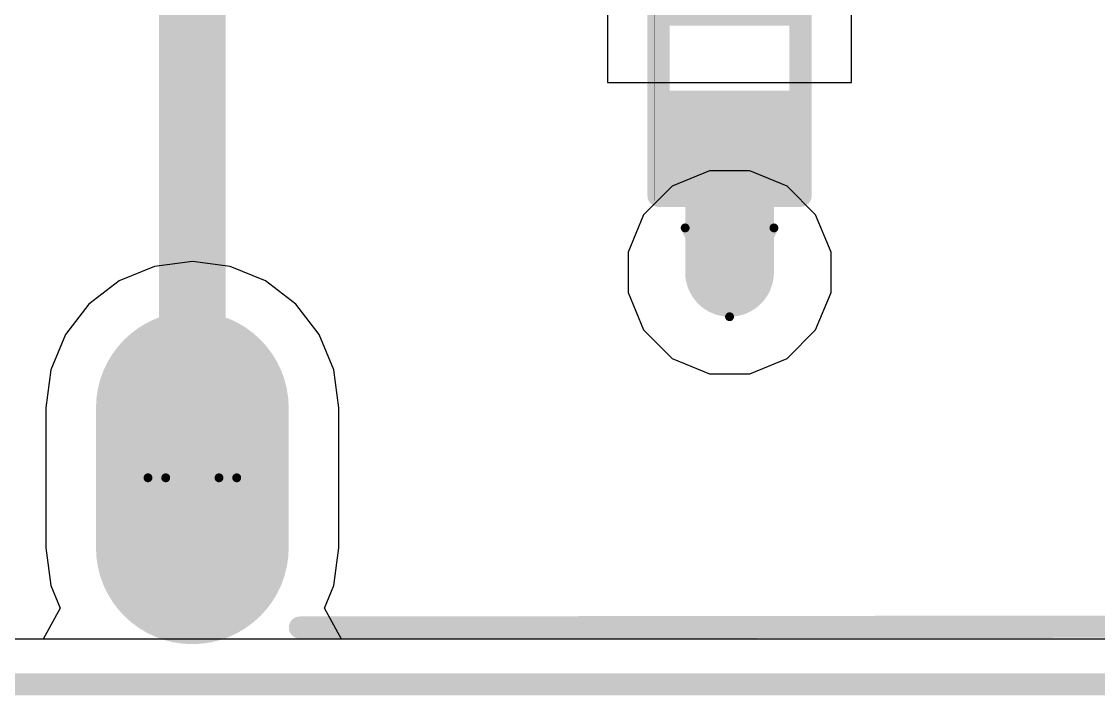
# Model space of a CAD drawing. Header units: inches. Extents: x -5 to 234, y -4 to 104.
# Drawn here: x 25.86 to 32.02, y -3.56 to 0.29 of the extents above; entities that cross this region are included whole.
import ezdxf

# ---------------------------------------------------------------- set-up
doc = ezdxf.new("R2010")
doc.units = ezdxf.units.IN
for name, color, linetype in [('Board Outline', 216, 'Continuous'), ('Bottom Layer', 5, 'Continuous'), ('Bottom Overlay', 54, 'Continuous'), ('Bottom Paste', 16, 'Continuous'), ('Bottom Solder', 6, 'Continuous'), ('Drill Drawing', 1, 'Continuous'), ('GND', 16, 'Continuous'), ('Multi-Layer', 9, 'Continuous'), ('Pad Holes', 156, 'Continuous'), ('POWER', 76, 'Continuous'), ('Top Layer', 1, 'Continuous'), ('Top Overlay', 2, 'Continuous'), ('Top Solder', 216, 'Continuous'), ('Via Holes', 16, 'Continuous')]:
    doc.layers.add(name, color=color, linetype=linetype)

# ---------------------------------------------------------------- blocks, each defined once
blk = doc.blocks.new('TYPE_C_31_M_12__19')
at = {"layer": 'Bottom Layer'}
h = blk.add_hatch(color=5, dxfattribs=at)
edge = h.paths.add_edge_path()
edge.add_arc((-4.325, -2.775), 0.45, 180, 360)
edge.add_line((-3.875, -2.775), (-3.875, -1.975))
edge.add_arc((-4.325, -1.975), 0.45, 0, 180)
edge.add_line((-4.775, -1.975), (-4.775, -2.775))
at = {"layer": 'Bottom Solder'}
h = blk.add_hatch(color=6, dxfattribs=at)
edge = h.paths.add_edge_path()
edge.add_arc((-4.325, -2.775), 0.5516, 180, 360)
edge.add_line((-3.7734, -2.775), (-3.7734, -1.975))
edge.add_arc((-4.325, -1.975), 0.5516, 0, 180)
edge.add_line((-4.8766, -1.975), (-4.8766, -2.775))
at = {"layer": 'GND'}
h = blk.add_hatch(color=16, dxfattribs=at)
edge = h.paths.add_edge_path()
edge.add_arc((-4.325, -2.775), 0.45, 180, 360)
edge.add_line((-3.875, -2.775), (-3.875, -1.975))
edge.add_arc((-4.325, -1.975), 0.45, 0, 180)
edge.add_line((-4.775, -1.975), (-4.775, -2.775))
at = {"layer": 'Multi-Layer'}
h = blk.add_hatch(color=9, dxfattribs=at)
edge = h.paths.add_edge_path()
edge.add_arc((-4.325, -2.775), 0.45, 180, 360)
edge.add_line((-3.875, -2.775), (-3.875, -1.975))
edge.add_arc((-4.325, -1.975), 0.45, 0, 180)
edge.add_line((-4.775, -1.975), (-4.775, -2.775))
at = {"layer": 'Pad Holes'}
h = blk.add_hatch(color=7, dxfattribs=at)
edge = h.paths.add_edge_path()
edge.add_arc((-4.325, -2.775), 0.3, 180, 360)
edge.add_line((-4.025, -2.775), (-4.025, -1.975))
edge.add_arc((-4.325, -1.975), 0.3, 0, 180)
edge.add_line((-4.625, -1.975), (-4.625, -2.775))
at = {"layer": 'POWER'}
h = blk.add_hatch(color=76, dxfattribs=at)
edge = h.paths.add_edge_path()
edge.add_arc((-4.325, -2.775), 0.45, 180, 360)
edge.add_line((-3.875, -2.775), (-3.875, -1.975))
edge.add_arc((-4.325, -1.975), 0.45, 0, 180)
edge.add_line((-4.775, -1.975), (-4.775, -2.775))
at = {"layer": 'Top Layer'}
h = blk.add_hatch(color=1, dxfattribs=at)
edge = h.paths.add_edge_path()
edge.add_arc((-4.325, -2.775), 0.45, 180, 360)
edge.add_line((-3.875, -2.775), (-3.875, -1.975))
edge.add_arc((-4.325, -1.975), 0.45, 0, 180)
edge.add_line((-4.775, -1.975), (-4.775, -2.775))
at = {"layer": 'Top Solder'}
h = blk.add_hatch(color=216, dxfattribs=at)
edge = h.paths.add_edge_path()
edge.add_arc((-4.325, -2.775), 0.5516, 180, 360)
edge.add_line((-3.7734, -2.775), (-3.7734, -1.975))
edge.add_arc((-4.325, -1.975), 0.5516, 0, 180)
edge.add_line((-4.8766, -1.975), (-4.8766, -2.775))
at = {"layer": 'Top Overlay'}
for points in [[(-4.4446, -1.181, 0.127, 0.127, 0), (-4.4446, 0.4446, 0.127, 0.127, 0)], [(-3.7092, -3.2318, 0.127, 0.127, 0), (3.7513, -3.2234, 0.127, 0.127, 0)]]:
    blk.add_lwpolyline(points, format="xyseb", dxfattribs=at)
for points in [[(-4.4763, -1.181, 0.0635, 0.0635, 1), (-4.4128, -1.181, 0.0635, 0.0635, 1)], [(-3.7409, -3.2318, 0.0635, 0.0635, 1), (-3.6774, -3.2318, 0.0635, 0.0635, 1)]]:
    blk.add_lwpolyline(points, format="xyseb", close=True, dxfattribs=at)
blk = doc.blocks.new('R___0402_B_54')
at = {"layer": 'Bottom Layer'}
for points in [[(-0.2413, 0.3175), (-0.2413, -0.3175), (-0.6985, -0.3175), (-0.6985, 0.3175)], [(0.6985, 0.3175), (0.6985, -0.3175), (0.2413, -0.3175), (0.2413, 0.3175)]]:
    blk.add_hatch(color=5, dxfattribs=at).paths.add_polyline_path(points)
at = {"layer": 'Bottom Paste'}
for points in [[(-0.2413, 0.3175), (-0.2413, -0.3175), (-0.6985, -0.3175), (-0.6985, 0.3175)], [(0.6985, 0.3175), (0.6985, -0.3175), (0.2413, -0.3175), (0.2413, 0.3175)]]:
    blk.add_hatch(color=16, dxfattribs=at).paths.add_polyline_path(points)
at = {"layer": 'Bottom Solder'}
for points in [[(-0.1863, 0.3725), (-0.1863, -0.3725), (-0.7535, -0.3725), (-0.7535, 0.3725)], [(0.7535, 0.3725), (0.7535, -0.3725), (0.1863, -0.3725), (0.1863, 0.3725)]]:
    blk.add_hatch(color=6, dxfattribs=at).paths.add_polyline_path(points)
at = {"layer": 'Bottom Overlay'}
for points in [[(-0.7874, 0.4064, 0.127, 0.127, 0), (0.7874, 0.4064, 0.127, 0.127, 0)], [(-0.7874, 0.4064, 0.127, 0.127, 0), (-0.7874, -0.4064, 0.127, 0.127, 0)], [(-0.8128, 0.4318, 0.00323, 0.00323, 0), (0.8128, 0.4318, 0.00323, 0.00323, 0)], [(0.7874, 0.4064, 0.127, 0.127, 0), (0.7874, -0.4064, 0.127, 0.127, 0)], [(-0.7874, -0.4064, 0.127, 0.127, 0), (0.7874, -0.4064, 0.127, 0.127, 0)]]:
    blk.add_lwpolyline(points, format="xyseb", dxfattribs=at)
for points in [[(-0.8191, 0.4064, 0.0635, 0.0635, 1), (-0.7556, 0.4064, 0.0635, 0.0635, 1)], [(-0.8191, 0.4064, 0.0635, 0.0635, 1), (-0.7556, 0.4064, 0.0635, 0.0635, 1)], [(-0.8136, 0.4318, 0.00161, 0.00161, 1), (-0.812, 0.4318, 0.00161, 0.00161, 1)], [(0.7556, 0.4064, 0.0635, 0.0635, 1), (0.8191, 0.4064, 0.0635, 0.0635, 1)], [(0.7556, 0.4064, 0.0635, 0.0635, 1), (0.8191, 0.4064, 0.0635, 0.0635, 1)], [(0.812, 0.4318, 0.00161, 0.00161, 1), (0.8136, 0.4318, 0.00161, 0.00161, 1)], [(-0.8191, -0.4064, 0.0635, 0.0635, 1), (-0.7556, -0.4064, 0.0635, 0.0635, 1)], [(-0.8191, -0.4064, 0.0635, 0.0635, 1), (-0.7556, -0.4064, 0.0635, 0.0635, 1)], [(0.7556, -0.4064, 0.0635, 0.0635, 1), (0.8191, -0.4064, 0.0635, 0.0635, 1)], [(0.7556, -0.4064, 0.0635, 0.0635, 1), (0.8191, -0.4064, 0.0635, 0.0635, 1)]]:
    blk.add_lwpolyline(points, format="xyseb", close=True, dxfattribs=at)

msp = doc.modelspace()

# ---------------------------------------------------------------- hatches: boundary and pattern name
at = {"layer": 'Bottom Layer'}
h = msp.add_hatch(color=5, dxfattribs=at)
edge = h.paths.add_edge_path()
edge.add_arc((29.91, -1.143), 0.2, 0, 360)
at = {"layer": 'GND'}
h = msp.add_hatch(color=16, dxfattribs=at)
edge = h.paths.add_edge_path()
edge.add_arc((29.91, -1.143), 0.2, 0, 360)
at = {"layer": 'POWER'}
h = msp.add_hatch(color=76, dxfattribs=at)
edge = h.paths.add_edge_path()
edge.add_arc((29.91, -1.143), 0.2, 0, 360)
at = {"layer": 'Top Layer'}
h = msp.add_hatch(color=1, dxfattribs=at)
edge = h.paths.add_edge_path()
edge.add_arc((29.91, -1.143), 0.2, 0, 360)
at = {"layer": 'Via Holes'}
h = msp.add_hatch(color=7, dxfattribs=at)
edge = h.paths.add_edge_path()
edge.add_arc((29.91, -1.143), 0.1, 0, 360)

# ---------------------------------------------------------------- linework, layer by layer
at = {"layer": 'Board Outline'}
msp.add_lwpolyline([(-0.452, -3.5, 0.127, 0.127, 0), (88.452, -3.5, 0.127, 0.127, 0)], format="xyseb", dxfattribs=at)
at = {"layer": 'Bottom Layer'}
for p, q in [((29.2115, 1.1615), (29.2115, -0.0577)), ((30.6085, -0.0577), (30.6085, 1.1615)), ((29.2115, -0.0577), (30.6085, -0.0577)), ((38.34, -3.2411), (1.7444, -3.2411))]:
    msp.add_line(p, q, dxfattribs=at)
msp.add_lwpolyline([(29.91, -1.143, 0.508, 0.508, 0), (29.91, -0.515, 0.508, 0.508, 0)], format="xyseb", dxfattribs=at)
for points in [[(29.783, -0.515, 0.254, 0.254, 1), (30.037, -0.515, 0.254, 0.254, 1)], [(29.783, -1.143, 0.254, 0.254, 1), (30.037, -1.143, 0.254, 0.254, 1)]]:
    msp.add_lwpolyline(points, format="xyseb", close=True, dxfattribs=at)
at = {"layer": 'Drill Drawing'}
for points in [[(29.656, -0.889, 0.0508, 0.0508, 0), (30.164, -0.889, 0.0508, 0.0508, 0)], [(29.656, -0.889, 0.0508, 0.0508, 0), (29.91, -1.397, 0.0508, 0.0508, 0)], [(29.91, -1.397, 0.0508, 0.0508, 0), (30.164, -0.889, 0.0508, 0.0508, 0)]]:
    msp.add_lwpolyline(points, format="xyseb", dxfattribs=at)
for points in [[(29.6433, -0.889, 0.0254, 0.0254, 1), (29.6687, -0.889, 0.0254, 0.0254, 1)], [(29.6433, -0.889, 0.0254, 0.0254, 1), (29.6687, -0.889, 0.0254, 0.0254, 1)], [(30.1513, -0.889, 0.0254, 0.0254, 1), (30.1767, -0.889, 0.0254, 0.0254, 1)], [(30.1513, -0.889, 0.0254, 0.0254, 1), (30.1767, -0.889, 0.0254, 0.0254, 1)], [(29.8973, -1.397, 0.0254, 0.0254, 1), (29.9227, -1.397, 0.0254, 0.0254, 1)], [(29.8973, -1.397, 0.0254, 0.0254, 1), (29.9227, -1.397, 0.0254, 0.0254, 1)], [(27.089, -2.3185, 0.0508, 0.0508, 1), (26.581, -2.3185, 0.0508, 0.0508, 1)], [(26.9874, -2.3185, 0.0508, 0.0508, 1), (26.6826, -2.3185, 0.0508, 0.0508, 1)], [(26.5683, -2.3185, 0.0254, 0.0254, 1), (26.5937, -2.3185, 0.0254, 0.0254, 1)], [(26.6699, -2.3185, 0.0254, 0.0254, 1), (26.6953, -2.3185, 0.0254, 0.0254, 1)], [(26.9747, -2.3185, 0.0254, 0.0254, 1), (27.0001, -2.3185, 0.0254, 0.0254, 1)], [(27.0763, -2.3185, 0.0254, 0.0254, 1), (27.1017, -2.3185, 0.0254, 0.0254, 1)]]:
    msp.add_lwpolyline(points, format="xyseb", close=True, dxfattribs=at)
at = {"layer": 'GND'}
msp.add_line((38.34, -3.2411), (1.7444, -3.2411), dxfattribs=at)
at = {"layer": 'POWER'}
for p, q in [((29.7944, -0.562), (29.5809, -0.6505)), ((30.0256, -0.562), (29.7944, -0.562)), ((30.2391, -0.6505), (30.0256, -0.562)), ((29.5809, -0.6505), (29.4175, -0.8139)), ((30.4025, -0.8139), (30.2391, -0.6505)), ((29.4175, -0.8139), (29.329, -1.0274)), ((30.491, -1.0274), (30.4025, -0.8139)), ((29.329, -1.0274), (29.329, -1.2586)), ((30.491, -1.2586), (30.491, -1.0274)), ((26.6181, -1.1089), (26.4159, -1.1926)), ((26.835, -1.0803), (26.6181, -1.1089)), ((27.0519, -1.1089), (26.835, -1.0803)), ((27.2541, -1.1926), (27.0519, -1.1089)), ((26.4159, -1.1926), (26.2423, -1.3258)), ((27.4277, -1.3258), (27.2541, -1.1926)), ((29.329, -1.2586), (29.4175, -1.4721)), ((30.4025, -1.4721), (30.491, -1.2586)), ((26.2423, -1.3258), (26.1091, -1.4994)), ((27.5609, -1.4994), (27.4277, -1.3258)), ((29.4175, -1.4721), (29.5809, -1.6355)), ((30.2391, -1.6355), (30.4025, -1.4721)), ((26.1091, -1.4994), (26.0254, -1.7015)), ((27.6446, -1.7015), (27.5609, -1.4994)), ((29.5809, -1.6355), (29.7944, -1.724)), ((30.0256, -1.724), (30.2391, -1.6355)), ((26.0254, -1.7015), (25.9968, -1.9185)), ((27.6732, -1.9185), (27.6446, -1.7015)), ((29.7944, -1.724), (30.0256, -1.724)), ((25.9968, -1.9185), (25.9968, -2.7185)), ((27.6732, -2.7185), (27.6732, -1.9185)), ((25.9968, -2.7185), (26.0254, -2.9354)), ((27.6446, -2.9354), (27.6732, -2.7185)), ((26.0254, -2.9354), (26.0784, -3.0633)), ((27.5916, -3.0633), (27.6446, -2.9354)), ((26.0784, -3.0633), (25.9803, -3.2411)), ((27.6897, -3.2411), (27.5916, -3.0633)), ((25.9803, -3.2411), (1.7444, -3.2411)), ((34.6303, -3.2411), (27.6897, -3.2411))]:
    msp.add_line(p, q, dxfattribs=at)
at = {"layer": 'Top Layer'}
msp.add_line((38.34, -3.2411), (1.7444, -3.2411), dxfattribs=at)
msp.add_lwpolyline([(26.835, -2.3185, 0.381, 0.381, 0), (26.835, 1.8615, 0.381, 0.381, 0)], format="xyseb", dxfattribs=at)
msp.add_lwpolyline([(26.7398, -2.3185, 0.1905, 0.1905, 1), (26.9303, -2.3185, 0.1905, 0.1905, 1)], format="xyseb", close=True, dxfattribs=at)

# ---------------------------------------------------------------- block references
msp.add_blockref('TYPE_C_31_M_12__19', (31.16, 0.0565))
at = {"rotation": 90}
msp.add_blockref('R___0402_B_54', (29.91, 0.082), dxfattribs=at)

doc.saveas('drawing.dxf')
